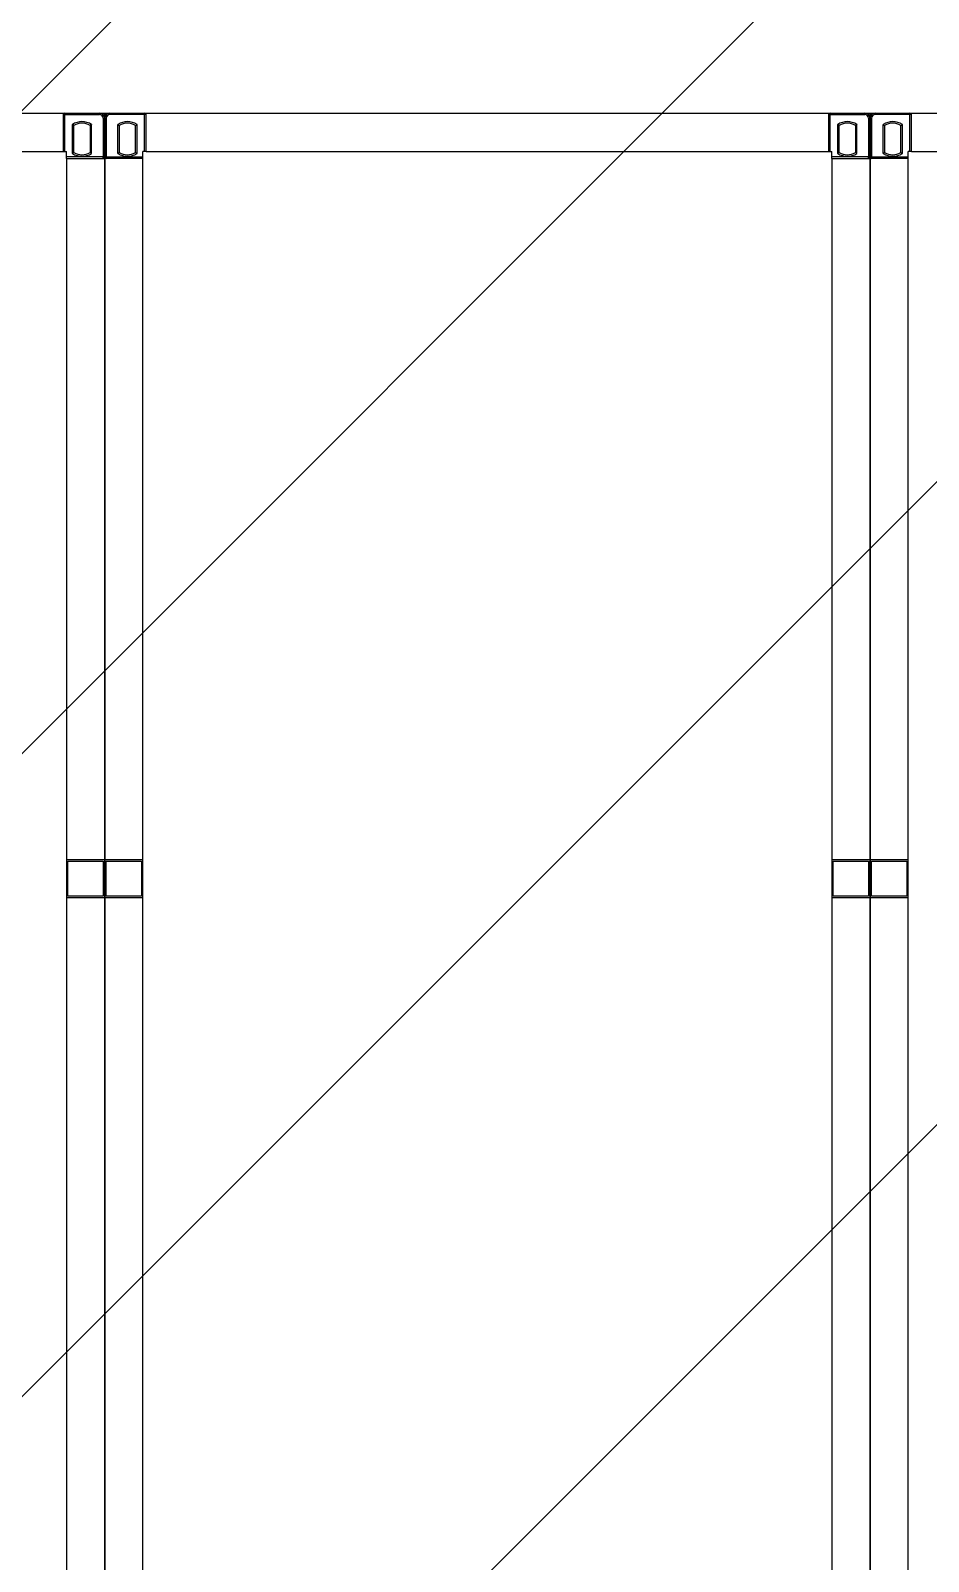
# Model space of a CAD drawing. Header units: millimetres. Extents: x 4133871 to 4440428, y -545651 to -495191.
# Drawn here: x 4199489.2 to 4199700.3, y -500163.6 to -499803.7 of the extents above; entities that cross this region are included whole.
import ezdxf

# ---------------------------------------------------------------- set-up
doc = ezdxf.new("R2010")
doc.units = ezdxf.units.MM
doc.header["$LTSCALE"] = 60
doc.layers.add('3', color=3, linetype='Continuous')

# ---------------------------------------------------------------- blocks, each defined once
blk = doc.blocks.new('KEY PLAN_NEW')
at = {"color": 253, "linetype": 'Continuous'}
for p, q in [((-1407.1, -1194.94), (-1407.1, -1191.94)), ((-1407.1, -1192.06), (-1406.98, -1192.06)), ((-1406.98, -1191.94), (-1406.98, -1192.06)), ((-1406.98, -1194.94), (-1406.98, -1192.06)), ((-1406.98, -1192.06), (-1404.27, -1192.06)), ((-1404.27, -1192.06), (-1404.27, -1191.94)), ((-1403.98, -1192.06), (-1403.98, -1192.06)), ((-1403.98, -1192.06), (-1403.98, -1192.06)), ((-1403.98, -1192.35), (-1403.86, -1192.35)), ((-1403.98, -1192.35), (-1403.98, -1195.38)), ((-1403.74, -1192.35), (-1403.86, -1192.35)), ((-1403.74, -1192.06), (-1403.74, -1192.06)), ((-1403.74, -1192.06), (-1403.74, -1192.06)), ((-1403.74, -1192.35), (-1403.74, -1195.38)), ((-1403.45, -1192.06), (-1403.45, -1191.94)), ((-1400.74, -1192.06), (-1403.45, -1192.06)), ((-1400.74, -1191.94), (-1400.74, -1192.06)), ((-1400.62, -1192.06), (-1400.74, -1192.06)), ((-1400.74, -1194.94), (-1400.74, -1192.06)), ((-1400.62, -1194.94), (-1400.62, -1191.94)), ((-1347.1, -1194.94), (-1347.1, -1191.94)), ((-1347.1, -1192.06), (-1346.98, -1192.06)), ((-1346.98, -1191.94), (-1346.98, -1192.06)), ((-1346.98, -1194.94), (-1346.98, -1192.06)), ((-1346.98, -1192.06), (-1344.27, -1192.06)), ((-1344.27, -1192.06), (-1344.27, -1191.94)), ((-1343.98, -1192.06), (-1343.98, -1192.06)), ((-1343.98, -1192.06), (-1343.98, -1192.06)), ((-1343.98, -1192.35), (-1343.86, -1192.35)), ((-1343.98, -1192.35), (-1343.98, -1195.38)), ((-1343.74, -1192.35), (-1343.86, -1192.35)), ((-1343.74, -1192.06), (-1343.74, -1192.06)), ((-1343.74, -1192.06), (-1343.74, -1192.06)), ((-1343.74, -1192.35), (-1343.74, -1195.38)), ((-1343.45, -1192.06), (-1343.45, -1191.94)), ((-1340.74, -1192.06), (-1343.45, -1192.06)), ((-1340.74, -1191.94), (-1340.74, -1192.06)), ((-1340.62, -1192.06), (-1340.74, -1192.06)), ((-1340.74, -1194.94), (-1340.74, -1192.06)), ((-1340.62, -1194.94), (-1340.62, -1191.94)), ((-1406.4, -1192.84), (-1406.4, -1195.1)), ((-1406.28, -1195.04), (-1406.28, -1192.91)), ((-1405.01, -1192.91), (-1405.01, -1195.04)), ((-1404.89, -1195.1), (-1404.89, -1192.84)), ((-1402.84, -1195.1), (-1402.84, -1192.84)), ((-1402.72, -1192.91), (-1402.72, -1195.04)), ((-1401.45, -1195.04), (-1401.45, -1192.91)), ((-1401.33, -1192.84), (-1401.33, -1195.1)), ((-1346.4, -1192.84), (-1346.4, -1195.1)), ((-1346.28, -1195.04), (-1346.28, -1192.91)), ((-1345.01, -1192.91), (-1345.01, -1195.04)), ((-1344.89, -1195.1), (-1344.89, -1192.84)), ((-1342.84, -1195.1), (-1342.84, -1192.84)), ((-1342.72, -1192.91), (-1342.72, -1195.04)), ((-1341.45, -1195.04), (-1341.45, -1192.91)), ((-1341.33, -1192.84), (-1341.33, -1195.1)), ((-1403.98, -1195.38), (-1406.86, -1195.38)), ((-1406.86, -1195.5), (-1403.86, -1195.5)), ((-1403.98, -1195.5), (-1403.98, -1195.38)), ((-1403.98, -1195.38), (-1403.86, -1195.38)), ((-1403.74, -1195.38), (-1403.86, -1195.38)), ((-1400.86, -1195.5), (-1403.86, -1195.5)), ((-1403.74, -1195.5), (-1403.74, -1195.38)), ((-1403.74, -1195.38), (-1400.86, -1195.38)), ((-1343.98, -1195.38), (-1346.86, -1195.38)), ((-1346.86, -1195.5), (-1343.86, -1195.5)), ((-1343.98, -1195.5), (-1343.98, -1195.38)), ((-1343.98, -1195.38), (-1343.86, -1195.38)), ((-1343.74, -1195.38), (-1343.86, -1195.38)), ((-1340.86, -1195.5), (-1343.86, -1195.5)), ((-1343.74, -1195.5), (-1343.74, -1195.38)), ((-1343.74, -1195.38), (-1340.86, -1195.38))]:
    blk.add_line(p, q, dxfattribs=at)
at = {"color": 253}
for p, q in [((-1460.62, -1194.94), (-1407.1, -1194.94)), ((-1407.1, -1194.94), (-1406.86, -1194.94)), ((-1406.86, -1195.5), (-1406.86, -1194.94)), ((-1406.86, -1195.5), (-1406.86, -1308.38)), ((-1400.62, -1194.94), (-1400.86, -1194.94)), ((-1400.86, -1195.5), (-1400.86, -1194.94)), ((-1400.86, -1308.38), (-1400.86, -1195.5)), ((-1400.62, -1194.94), (-1347.1, -1194.94)), ((-1347.1, -1194.94), (-1346.86, -1194.94)), ((-1346.86, -1195.5), (-1346.86, -1194.94)), ((-1346.86, -1195.5), (-1346.86, -1308.38)), ((-1340.62, -1194.94), (-1340.86, -1194.94)), ((-1340.86, -1195.5), (-1340.86, -1194.94)), ((-1340.86, -1308.38), (-1340.86, -1195.5)), ((-1340.62, -1194.94), (-1287.1, -1194.94)), ((-1406.86, -1250.44), (-1406.86, -1253.44)), ((-1406.86, -1250.44), (-1403.86, -1250.44)), ((-1406.74, -1253.32), (-1406.74, -1250.56)), ((-1406.74, -1250.56), (-1403.98, -1250.56)), ((-1403.98, -1250.56), (-1403.98, -1253.32)), ((-1403.98, -1250.56), (-1403.98, -1253.32)), ((-1403.86, -1250.44), (-1403.86, -1253.44)), ((-1403.86, -1250.44), (-1400.86, -1250.44)), ((-1403.86, -1253.44), (-1403.86, -1250.44)), ((-1403.74, -1253.32), (-1403.74, -1250.56)), ((-1403.74, -1250.56), (-1400.98, -1250.56)), ((-1400.98, -1250.56), (-1400.98, -1253.32)), ((-1400.98, -1250.56), (-1400.98, -1253.32)), ((-1400.86, -1253.44), (-1400.86, -1250.44)), ((-1346.86, -1250.44), (-1346.86, -1253.44)), ((-1346.86, -1250.44), (-1343.86, -1250.44)), ((-1346.74, -1253.32), (-1346.74, -1250.56)), ((-1346.74, -1250.56), (-1343.98, -1250.56)), ((-1343.98, -1250.56), (-1343.98, -1253.32)), ((-1343.98, -1250.56), (-1343.98, -1253.32)), ((-1343.86, -1253.44), (-1343.86, -1250.44)), ((-1343.86, -1250.44), (-1343.86, -1253.44)), ((-1343.86, -1250.44), (-1340.86, -1250.44)), ((-1343.74, -1253.32), (-1343.74, -1250.56)), ((-1343.74, -1250.56), (-1340.98, -1250.56)), ((-1340.98, -1250.56), (-1340.98, -1253.32)), ((-1340.98, -1250.56), (-1340.98, -1253.32)), ((-1340.86, -1253.44), (-1340.86, -1250.44)), ((-1403.86, -1253.44), (-1406.86, -1253.44)), ((-1403.98, -1253.32), (-1406.74, -1253.32)), ((-1400.86, -1253.44), (-1403.86, -1253.44)), ((-1400.98, -1253.32), (-1403.74, -1253.32)), ((-1343.86, -1253.44), (-1346.86, -1253.44)), ((-1343.98, -1253.32), (-1346.74, -1253.32)), ((-1340.86, -1253.44), (-1343.86, -1253.44)), ((-1340.98, -1253.32), (-1343.74, -1253.32))]:
    blk.add_line(p, q, dxfattribs=at)
for points in [[(-1463.86, -1191.94), (-1403.86, -1191.94), (-1403.86, -1311.94), (-1463.86, -1311.94)], [(-1403.86, -1191.94), (-1343.86, -1191.94), (-1343.86, -1311.94), (-1403.86, -1311.94)], [(-1343.86, -1191.94), (-1283.86, -1191.94), (-1283.86, -1311.94), (-1343.86, -1311.94)]]:
    blk.add_lwpolyline(points, close=True, dxfattribs=at)
at = {"color": 253, "linetype": 'Continuous'}
for centre, radius, start, end in [((-1406.98, -1192.06), 0.12, 90, 180), ((-1404.27, -1192.35), 0.41, 0, 90), ((-1404.27, -1192.35), 0.29, 0, 90), ((-1403.45, -1192.35), 0.41, 90, 180), ((-1403.45, -1192.35), 0.29, 90, 180), ((-1400.74, -1192.06), 0.12, 0, 90), ((-1346.98, -1192.06), 0.12, 90, 180), ((-1344.27, -1192.35), 0.41, 0, 90), ((-1344.27, -1192.35), 0.29, 0, 90), ((-1343.45, -1192.35), 0.41, 90, 180), ((-1343.45, -1192.35), 0.29, 90, 180), ((-1340.74, -1192.06), 0.12, 0, 90), ((-1405.64, -1193.97), 1.36, 56.2792, 123.7208), ((-1405.64, -1193.97), 1.24, 59.1964, 120.8036), ((-1402.08, -1193.97), 1.36, 56.2792, 123.7208), ((-1402.08, -1193.97), 1.24, 59.1964, 120.8036), ((-1345.64, -1193.97), 1.36, 56.2792, 123.7208), ((-1345.64, -1193.97), 1.24, 59.1964, 120.8036), ((-1342.08, -1193.97), 1.36, 56.2792, 123.7208), ((-1342.08, -1193.97), 1.24, 59.1964, 120.8036), ((-1405.64, -1193.97), 1.36, 236.2792, 303.7208), ((-1405.64, -1193.97), 1.24, 239.1964, 300.8036), ((-1403.98, -1195.38), 0.12, 270, 0), ((-1403.74, -1195.38), 0.12, 180, 270), ((-1402.08, -1193.97), 1.36, 236.2792, 303.7208), ((-1402.08, -1193.97), 1.24, 239.1964, 300.8036), ((-1345.64, -1193.97), 1.36, 236.2792, 303.7208), ((-1345.64, -1193.97), 1.24, 239.1964, 300.8036), ((-1343.98, -1195.38), 0.12, 270, 0), ((-1343.74, -1195.38), 0.12, 180, 270), ((-1342.08, -1193.97), 1.36, 236.2792, 303.7208), ((-1342.08, -1193.97), 1.24, 239.1964, 300.8036)]:
    blk.add_arc(centre, radius, start, end, dxfattribs=at)
for points, knots in [([(-1406.28, -1192.91), (-1406.28, -1192.91, 46), (-1406.28, -1192.91, 46), (-1406.28, -1192.91, 46), (-1406.28, -1192.91, 46), (-1406.28, -1192.91, 46), (-1406.28, -1192.91, 46), (-1406.28, -1192.91, 46), (-1406.28, -1192.91, 46), (-1406.28, -1192.91, 46), (-1406.28, -1192.9, 46), (-1406.29, -1192.9, 46), (-1406.29, -1192.9, 46), (-1406.29, -1192.9, 46), (-1406.29, -1192.9, 46), (-1406.29, -1192.9, 46), (-1406.3, -1192.9, 46), (-1406.3, -1192.9, 46), (-1406.3, -1192.9, 46), (-1406.3, -1192.9, 46), (-1406.3, -1192.89, 46), (-1406.3, -1192.89, 46), (-1406.31, -1192.89, 46), (-1406.31, -1192.89, 46), (-1406.32, -1192.89, 46), (-1406.32, -1192.89, 46), (-1406.32, -1192.88, 46), (-1406.32, -1192.88, 46), (-1406.32, -1192.88, 46), (-1406.32, -1192.88, 46), (-1406.33, -1192.88, 46), (-1406.33, -1192.88, 46), (-1406.34, -1192.88, 46), (-1406.34, -1192.87, 46), (-1406.35, -1192.87, 46), (-1406.35, -1192.87, 46), (-1406.35, -1192.87, 46), (-1406.35, -1192.87, 46), (-1406.36, -1192.86, 46), (-1406.36, -1192.86, 46), (-1406.36, -1192.86, 46), (-1406.36, -1192.86, 46), (-1406.37, -1192.86, 46), (-1406.37, -1192.86, 46), (-1406.38, -1192.85, 46), (-1406.38, -1192.85, 46), (-1406.39, -1192.85, 46), (-1406.39, -1192.85, 46), (-1406.39, -1192.84, 46), (-1406.39, -1192.84, 46), (-1406.39, -1192.84, 46), (-1406.4, -1192.84, 46), (-1406.4, -1192.84, 46), (-1406.4, -1192.84, 46)], [0, 0, 0, 0, 0.06206, 0.12459, 0.12459, 0.155854, 0.155854, 0.171487, 0.171487, 0.187119, 0.187119, 0.249648, 0.249648, 0.312178, 0.312178, 0.343442, 0.343442, 0.359075, 0.359075, 0.374707, 0.374707, 0.437236, 0.437236, 0.499766, 0.499766, 0.53103, 0.53103, 0.546663, 0.546663, 0.562295, 0.562295, 0.624824, 0.624824, 0.687353, 0.687353, 0.749883, 0.749883, 0.765515, 0.765515, 0.781147, 0.781147, 0.812412, 0.812412, 0.874941, 0.874941, 0.937471, 0.937471, 0.968735, 0.968735, 0.984368, 0.992184, 0.992184, 1, 1, 1, 1]), ([(-1404.89, -1192.84), (-1404.89, -1192.84, 46), (-1404.89, -1192.84, 46), (-1404.89, -1192.84, 46), (-1404.89, -1192.84, 46), (-1404.89, -1192.84, 46), (-1404.89, -1192.85, 46), (-1404.9, -1192.85, 46), (-1404.9, -1192.85, 46), (-1404.91, -1192.85, 46), (-1404.91, -1192.86, 46), (-1404.92, -1192.86, 46), (-1404.92, -1192.86, 46), (-1404.92, -1192.86, 46), (-1404.93, -1192.86, 46), (-1404.93, -1192.86, 46), (-1404.93, -1192.87, 46), (-1404.93, -1192.87, 46), (-1404.93, -1192.87, 46), (-1404.94, -1192.87, 46), (-1404.94, -1192.87, 46), (-1404.95, -1192.88, 46), (-1404.95, -1192.88, 46), (-1404.96, -1192.88, 46), (-1404.96, -1192.88, 46), (-1404.96, -1192.88, 46), (-1404.96, -1192.88, 46), (-1404.96, -1192.88, 46), (-1404.97, -1192.89, 46), (-1404.97, -1192.89, 46), (-1404.97, -1192.89, 46), (-1404.97, -1192.89, 46), (-1404.98, -1192.89, 46), (-1404.98, -1192.89, 46), (-1404.99, -1192.9, 46), (-1404.99, -1192.9, 46), (-1404.99, -1192.9, 46), (-1404.99, -1192.9, 46), (-1404.99, -1192.9, 46), (-1404.99, -1192.9, 46), (-1404.99, -1192.9, 46), (-1404.99, -1192.9, 46), (-1405, -1192.9, 46), (-1405, -1192.9, 46), (-1405, -1192.91, 46), (-1405, -1192.91, 46), (-1405, -1192.91, 46), (-1405, -1192.91, 46), (-1405, -1192.91, 46), (-1405, -1192.91, 46), (-1405.01, -1192.91, 46), (-1405.01, -1192.91, 46), (-1405.01, -1192.91, 46), (-1405.01, -1192.91, 46)], [0, 0, 0, 0, 0.00782, 0.00782, 0.015639, 0.031279, 0.031279, 0.062557, 0.062557, 0.125114, 0.125114, 0.187671, 0.187671, 0.21895, 0.21895, 0.234589, 0.234589, 0.250228, 0.250228, 0.312785, 0.312785, 0.375342, 0.375342, 0.437899, 0.437899, 0.453538, 0.453538, 0.469178, 0.469178, 0.500456, 0.500456, 0.563013, 0.563013, 0.62557, 0.62557, 0.641209, 0.641209, 0.656849, 0.656849, 0.688127, 0.688127, 0.750684, 0.750684, 0.813241, 0.813241, 0.828881, 0.828881, 0.84452, 0.84452, 0.875798, 0.875798, 0.938355, 1, 1, 1, 1]), ([(-1402.84, -1192.84), (-1402.84, -1192.84, 46), (-1402.84, -1192.84, 46), (-1402.83, -1192.84, 46), (-1402.83, -1192.84, 46), (-1402.83, -1192.84, 46), (-1402.83, -1192.85, 46), (-1402.83, -1192.85, 46), (-1402.82, -1192.85, 46), (-1402.82, -1192.85, 46), (-1402.81, -1192.86, 46), (-1402.81, -1192.86, 46), (-1402.8, -1192.86, 46), (-1402.8, -1192.86, 46), (-1402.8, -1192.86, 46), (-1402.8, -1192.86, 46), (-1402.79, -1192.87, 46), (-1402.79, -1192.87, 46), (-1402.79, -1192.87, 46), (-1402.79, -1192.87, 46), (-1402.78, -1192.87, 46), (-1402.78, -1192.88, 46), (-1402.77, -1192.88, 46), (-1402.77, -1192.88, 46), (-1402.76, -1192.88, 46), (-1402.76, -1192.88, 46), (-1402.76, -1192.88, 46), (-1402.76, -1192.88, 46), (-1402.76, -1192.89, 46), (-1402.76, -1192.89, 46), (-1402.75, -1192.89, 46), (-1402.75, -1192.89, 46), (-1402.74, -1192.89, 46), (-1402.74, -1192.89, 46), (-1402.74, -1192.9, 46), (-1402.74, -1192.9, 46), (-1402.74, -1192.9, 46), (-1402.74, -1192.9, 46), (-1402.73, -1192.9, 46), (-1402.73, -1192.9, 46), (-1402.73, -1192.9, 46), (-1402.73, -1192.9, 46), (-1402.73, -1192.9, 46), (-1402.72, -1192.9, 46), (-1402.72, -1192.91, 46), (-1402.72, -1192.91, 46), (-1402.72, -1192.91, 46), (-1402.72, -1192.91, 46), (-1402.72, -1192.91, 46), (-1402.72, -1192.91, 46), (-1402.72, -1192.91, 46), (-1402.72, -1192.91, 46), (-1402.72, -1192.91, 46), (-1402.72, -1192.91, 46)], [0, 0, 0, 0, 0.00782, 0.00782, 0.015639, 0.031279, 0.031279, 0.062557, 0.062557, 0.125114, 0.125114, 0.187671, 0.187671, 0.21895, 0.21895, 0.234589, 0.234589, 0.250228, 0.250228, 0.312785, 0.312785, 0.375342, 0.375342, 0.437899, 0.437899, 0.453538, 0.453538, 0.469178, 0.469178, 0.500456, 0.500456, 0.563013, 0.563013, 0.62557, 0.62557, 0.641209, 0.641209, 0.656849, 0.656849, 0.688127, 0.688127, 0.750684, 0.750684, 0.813241, 0.813241, 0.828881, 0.828881, 0.84452, 0.84452, 0.875798, 0.875798, 0.938355, 1, 1, 1, 1]), ([(-1401.45, -1192.91), (-1401.45, -1192.91, 46), (-1401.45, -1192.91, 46), (-1401.45, -1192.91, 46), (-1401.44, -1192.91, 46), (-1401.44, -1192.91, 46), (-1401.44, -1192.91, 46), (-1401.44, -1192.91, 46), (-1401.44, -1192.91, 46), (-1401.44, -1192.91, 46), (-1401.44, -1192.9, 46), (-1401.44, -1192.9, 46), (-1401.43, -1192.9, 46), (-1401.43, -1192.9, 46), (-1401.43, -1192.9, 46), (-1401.43, -1192.9, 46), (-1401.43, -1192.9, 46), (-1401.43, -1192.9, 46), (-1401.43, -1192.9, 46), (-1401.43, -1192.9, 46), (-1401.42, -1192.89, 46), (-1401.42, -1192.89, 46), (-1401.41, -1192.89, 46), (-1401.41, -1192.89, 46), (-1401.41, -1192.89, 46), (-1401.41, -1192.89, 46), (-1401.4, -1192.88, 46), (-1401.4, -1192.88, 46), (-1401.4, -1192.88, 46), (-1401.4, -1192.88, 46), (-1401.4, -1192.88, 46), (-1401.39, -1192.88, 46), (-1401.39, -1192.88, 46), (-1401.38, -1192.87, 46), (-1401.38, -1192.87, 46), (-1401.37, -1192.87, 46), (-1401.37, -1192.87, 46), (-1401.37, -1192.87, 46), (-1401.37, -1192.86, 46), (-1401.37, -1192.86, 46), (-1401.36, -1192.86, 46), (-1401.36, -1192.86, 46), (-1401.36, -1192.86, 46), (-1401.35, -1192.86, 46), (-1401.35, -1192.85, 46), (-1401.34, -1192.85, 46), (-1401.34, -1192.85, 46), (-1401.33, -1192.85, 46), (-1401.33, -1192.84, 46), (-1401.33, -1192.84, 46), (-1401.33, -1192.84, 46), (-1401.33, -1192.84, 46), (-1401.33, -1192.84, 46), (-1401.33, -1192.84, 46)], [0, 0, 0, 0, 0.06206, 0.12459, 0.12459, 0.155854, 0.155854, 0.171487, 0.171487, 0.187119, 0.187119, 0.249648, 0.249648, 0.312178, 0.312178, 0.343442, 0.343442, 0.359075, 0.359075, 0.374707, 0.374707, 0.437236, 0.437236, 0.499766, 0.499766, 0.53103, 0.53103, 0.546663, 0.546663, 0.562295, 0.562295, 0.624824, 0.624824, 0.687353, 0.687353, 0.749883, 0.749883, 0.765515, 0.765515, 0.781147, 0.781147, 0.812412, 0.812412, 0.874941, 0.874941, 0.937471, 0.937471, 0.968735, 0.968735, 0.984368, 0.992184, 0.992184, 1, 1, 1, 1]), ([(-1346.28, -1192.91), (-1346.28, -1192.91, 46), (-1346.28, -1192.91, 46), (-1346.28, -1192.91, 46), (-1346.28, -1192.91, 46), (-1346.28, -1192.91, 46), (-1346.28, -1192.91, 46), (-1346.28, -1192.91, 46), (-1346.28, -1192.91, 46), (-1346.28, -1192.91, 46), (-1346.28, -1192.9, 46), (-1346.29, -1192.9, 46), (-1346.29, -1192.9, 46), (-1346.29, -1192.9, 46), (-1346.29, -1192.9, 46), (-1346.29, -1192.9, 46), (-1346.3, -1192.9, 46), (-1346.3, -1192.9, 46), (-1346.3, -1192.9, 46), (-1346.3, -1192.9, 46), (-1346.3, -1192.89, 46), (-1346.3, -1192.89, 46), (-1346.31, -1192.89, 46), (-1346.31, -1192.89, 46), (-1346.32, -1192.89, 46), (-1346.32, -1192.89, 46), (-1346.32, -1192.88, 46), (-1346.32, -1192.88, 46), (-1346.32, -1192.88, 46), (-1346.32, -1192.88, 46), (-1346.33, -1192.88, 46), (-1346.33, -1192.88, 46), (-1346.34, -1192.88, 46), (-1346.34, -1192.87, 46), (-1346.35, -1192.87, 46), (-1346.35, -1192.87, 46), (-1346.35, -1192.87, 46), (-1346.35, -1192.87, 46), (-1346.36, -1192.86, 46), (-1346.36, -1192.86, 46), (-1346.36, -1192.86, 46), (-1346.36, -1192.86, 46), (-1346.37, -1192.86, 46), (-1346.37, -1192.86, 46), (-1346.38, -1192.85, 46), (-1346.38, -1192.85, 46), (-1346.39, -1192.85, 46), (-1346.39, -1192.85, 46), (-1346.39, -1192.84, 46), (-1346.39, -1192.84, 46), (-1346.39, -1192.84, 46), (-1346.4, -1192.84, 46), (-1346.4, -1192.84, 46), (-1346.4, -1192.84, 46)], [0, 0, 0, 0, 0.06206, 0.12459, 0.12459, 0.155854, 0.155854, 0.171487, 0.171487, 0.187119, 0.187119, 0.249648, 0.249648, 0.312178, 0.312178, 0.343442, 0.343442, 0.359075, 0.359075, 0.374707, 0.374707, 0.437236, 0.437236, 0.499766, 0.499766, 0.53103, 0.53103, 0.546663, 0.546663, 0.562295, 0.562295, 0.624824, 0.624824, 0.687353, 0.687353, 0.749883, 0.749883, 0.765515, 0.765515, 0.781147, 0.781147, 0.812412, 0.812412, 0.874941, 0.874941, 0.937471, 0.937471, 0.968735, 0.968735, 0.984368, 0.992184, 0.992184, 1, 1, 1, 1]), ([(-1344.89, -1192.84), (-1344.89, -1192.84, 46), (-1344.89, -1192.84, 46), (-1344.89, -1192.84, 46), (-1344.89, -1192.84, 46), (-1344.89, -1192.84, 46), (-1344.89, -1192.85, 46), (-1344.9, -1192.85, 46), (-1344.9, -1192.85, 46), (-1344.91, -1192.85, 46), (-1344.91, -1192.86, 46), (-1344.92, -1192.86, 46), (-1344.92, -1192.86, 46), (-1344.92, -1192.86, 46), (-1344.93, -1192.86, 46), (-1344.93, -1192.86, 46), (-1344.93, -1192.87, 46), (-1344.93, -1192.87, 46), (-1344.93, -1192.87, 46), (-1344.94, -1192.87, 46), (-1344.94, -1192.87, 46), (-1344.95, -1192.88, 46), (-1344.95, -1192.88, 46), (-1344.96, -1192.88, 46), (-1344.96, -1192.88, 46), (-1344.96, -1192.88, 46), (-1344.96, -1192.88, 46), (-1344.96, -1192.88, 46), (-1344.97, -1192.89, 46), (-1344.97, -1192.89, 46), (-1344.97, -1192.89, 46), (-1344.97, -1192.89, 46), (-1344.98, -1192.89, 46), (-1344.98, -1192.89, 46), (-1344.99, -1192.9, 46), (-1344.99, -1192.9, 46), (-1344.99, -1192.9, 46), (-1344.99, -1192.9, 46), (-1344.99, -1192.9, 46), (-1344.99, -1192.9, 46), (-1344.99, -1192.9, 46), (-1344.99, -1192.9, 46), (-1345, -1192.9, 46), (-1345, -1192.9, 46), (-1345, -1192.91, 46), (-1345, -1192.91, 46), (-1345, -1192.91, 46), (-1345, -1192.91, 46), (-1345, -1192.91, 46), (-1345, -1192.91, 46), (-1345.01, -1192.91, 46), (-1345.01, -1192.91, 46), (-1345.01, -1192.91, 46), (-1345.01, -1192.91, 46)], [0, 0, 0, 0, 0.00782, 0.00782, 0.015639, 0.031279, 0.031279, 0.062557, 0.062557, 0.125114, 0.125114, 0.187671, 0.187671, 0.21895, 0.21895, 0.234589, 0.234589, 0.250228, 0.250228, 0.312785, 0.312785, 0.375342, 0.375342, 0.437899, 0.437899, 0.453538, 0.453538, 0.469178, 0.469178, 0.500456, 0.500456, 0.563013, 0.563013, 0.62557, 0.62557, 0.641209, 0.641209, 0.656849, 0.656849, 0.688127, 0.688127, 0.750684, 0.750684, 0.813241, 0.813241, 0.828881, 0.828881, 0.84452, 0.84452, 0.875798, 0.875798, 0.938355, 1, 1, 1, 1]), ([(-1342.84, -1192.84), (-1342.84, -1192.84, 46), (-1342.84, -1192.84, 46), (-1342.83, -1192.84, 46), (-1342.83, -1192.84, 46), (-1342.83, -1192.84, 46), (-1342.83, -1192.85, 46), (-1342.83, -1192.85, 46), (-1342.82, -1192.85, 46), (-1342.82, -1192.85, 46), (-1342.81, -1192.86, 46), (-1342.81, -1192.86, 46), (-1342.8, -1192.86, 46), (-1342.8, -1192.86, 46), (-1342.8, -1192.86, 46), (-1342.8, -1192.86, 46), (-1342.79, -1192.87, 46), (-1342.79, -1192.87, 46), (-1342.79, -1192.87, 46), (-1342.79, -1192.87, 46), (-1342.78, -1192.87, 46), (-1342.78, -1192.88, 46), (-1342.77, -1192.88, 46), (-1342.77, -1192.88, 46), (-1342.76, -1192.88, 46), (-1342.76, -1192.88, 46), (-1342.76, -1192.88, 46), (-1342.76, -1192.88, 46), (-1342.76, -1192.89, 46), (-1342.76, -1192.89, 46), (-1342.75, -1192.89, 46), (-1342.75, -1192.89, 46), (-1342.74, -1192.89, 46), (-1342.74, -1192.89, 46), (-1342.74, -1192.9, 46), (-1342.74, -1192.9, 46), (-1342.74, -1192.9, 46), (-1342.74, -1192.9, 46), (-1342.73, -1192.9, 46), (-1342.73, -1192.9, 46), (-1342.73, -1192.9, 46), (-1342.73, -1192.9, 46), (-1342.73, -1192.9, 46), (-1342.72, -1192.9, 46), (-1342.72, -1192.91, 46), (-1342.72, -1192.91, 46), (-1342.72, -1192.91, 46), (-1342.72, -1192.91, 46), (-1342.72, -1192.91, 46), (-1342.72, -1192.91, 46), (-1342.72, -1192.91, 46), (-1342.72, -1192.91, 46), (-1342.72, -1192.91, 46), (-1342.72, -1192.91, 46)], [0, 0, 0, 0, 0.00782, 0.00782, 0.015639, 0.031279, 0.031279, 0.062557, 0.062557, 0.125114, 0.125114, 0.187671, 0.187671, 0.21895, 0.21895, 0.234589, 0.234589, 0.250228, 0.250228, 0.312785, 0.312785, 0.375342, 0.375342, 0.437899, 0.437899, 0.453538, 0.453538, 0.469178, 0.469178, 0.500456, 0.500456, 0.563013, 0.563013, 0.62557, 0.62557, 0.641209, 0.641209, 0.656849, 0.656849, 0.688127, 0.688127, 0.750684, 0.750684, 0.813241, 0.813241, 0.828881, 0.828881, 0.84452, 0.84452, 0.875798, 0.875798, 0.938355, 1, 1, 1, 1]), ([(-1341.45, -1192.91), (-1341.45, -1192.91, 46), (-1341.45, -1192.91, 46), (-1341.45, -1192.91, 46), (-1341.44, -1192.91, 46), (-1341.44, -1192.91, 46), (-1341.44, -1192.91, 46), (-1341.44, -1192.91, 46), (-1341.44, -1192.91, 46), (-1341.44, -1192.91, 46), (-1341.44, -1192.9, 46), (-1341.44, -1192.9, 46), (-1341.43, -1192.9, 46), (-1341.43, -1192.9, 46), (-1341.43, -1192.9, 46), (-1341.43, -1192.9, 46), (-1341.43, -1192.9, 46), (-1341.43, -1192.9, 46), (-1341.43, -1192.9, 46), (-1341.43, -1192.9, 46), (-1341.42, -1192.89, 46), (-1341.42, -1192.89, 46), (-1341.41, -1192.89, 46), (-1341.41, -1192.89, 46), (-1341.41, -1192.89, 46), (-1341.41, -1192.89, 46), (-1341.4, -1192.88, 46), (-1341.4, -1192.88, 46), (-1341.4, -1192.88, 46), (-1341.4, -1192.88, 46), (-1341.4, -1192.88, 46), (-1341.39, -1192.88, 46), (-1341.39, -1192.88, 46), (-1341.38, -1192.87, 46), (-1341.38, -1192.87, 46), (-1341.37, -1192.87, 46), (-1341.37, -1192.87, 46), (-1341.37, -1192.87, 46), (-1341.37, -1192.86, 46), (-1341.37, -1192.86, 46), (-1341.36, -1192.86, 46), (-1341.36, -1192.86, 46), (-1341.36, -1192.86, 46), (-1341.35, -1192.86, 46), (-1341.35, -1192.85, 46), (-1341.34, -1192.85, 46), (-1341.34, -1192.85, 46), (-1341.33, -1192.85, 46), (-1341.33, -1192.84, 46), (-1341.33, -1192.84, 46), (-1341.33, -1192.84, 46), (-1341.33, -1192.84, 46), (-1341.33, -1192.84, 46), (-1341.33, -1192.84, 46)], [0, 0, 0, 0, 0.06206, 0.12459, 0.12459, 0.155854, 0.155854, 0.171487, 0.171487, 0.187119, 0.187119, 0.249648, 0.249648, 0.312178, 0.312178, 0.343442, 0.343442, 0.359075, 0.359075, 0.374707, 0.374707, 0.437236, 0.437236, 0.499766, 0.499766, 0.53103, 0.53103, 0.546663, 0.546663, 0.562295, 0.562295, 0.624824, 0.624824, 0.687353, 0.687353, 0.749883, 0.749883, 0.765515, 0.765515, 0.781147, 0.781147, 0.812412, 0.812412, 0.874941, 0.874941, 0.937471, 0.937471, 0.968735, 0.968735, 0.984368, 0.992184, 0.992184, 1, 1, 1, 1]), ([(-1406.28, -1195.04), (-1406.28, -1195.04, 46), (-1406.28, -1195.04, 46), (-1406.28, -1195.04, 46), (-1406.28, -1195.04, 46), (-1406.28, -1195.04, 46), (-1406.28, -1195.04, 46), (-1406.28, -1195.04, 46), (-1406.28, -1195.04, 46), (-1406.28, -1195.04, 46), (-1406.28, -1195.04, 46), (-1406.29, -1195.04, 46), (-1406.29, -1195.05, 46), (-1406.29, -1195.05, 46), (-1406.29, -1195.05, 46), (-1406.29, -1195.05, 46), (-1406.3, -1195.05, 46), (-1406.3, -1195.05, 46), (-1406.3, -1195.05, 46), (-1406.3, -1195.05, 46), (-1406.3, -1195.05, 46), (-1406.3, -1195.05, 46), (-1406.31, -1195.06, 46), (-1406.31, -1195.06, 46), (-1406.32, -1195.06, 46), (-1406.32, -1195.06, 46), (-1406.32, -1195.06, 46), (-1406.32, -1195.06, 46), (-1406.32, -1195.06, 46), (-1406.32, -1195.06, 46), (-1406.33, -1195.07, 46), (-1406.33, -1195.07, 46), (-1406.34, -1195.07, 46), (-1406.34, -1195.07, 46), (-1406.35, -1195.08, 46), (-1406.35, -1195.08, 46), (-1406.35, -1195.08, 46), (-1406.35, -1195.08, 46), (-1406.36, -1195.08, 46), (-1406.36, -1195.08, 46), (-1406.36, -1195.09, 46), (-1406.36, -1195.09, 46), (-1406.37, -1195.09, 46), (-1406.37, -1195.09, 46), (-1406.38, -1195.09, 46), (-1406.38, -1195.1, 46), (-1406.39, -1195.1, 46), (-1406.39, -1195.1, 46), (-1406.39, -1195.1, 46), (-1406.39, -1195.1, 46), (-1406.39, -1195.1, 46), (-1406.4, -1195.1, 46), (-1406.4, -1195.1, 46), (-1406.4, -1195.1, 46)], [0, 0, 0, 0, 0.06206, 0.12459, 0.12459, 0.155854, 0.155854, 0.171487, 0.171487, 0.187119, 0.187119, 0.249648, 0.249648, 0.312178, 0.312178, 0.343442, 0.343442, 0.359075, 0.359075, 0.374707, 0.374707, 0.437236, 0.437236, 0.499766, 0.499766, 0.53103, 0.53103, 0.546663, 0.546663, 0.562295, 0.562295, 0.624824, 0.624824, 0.687353, 0.687353, 0.749883, 0.749883, 0.765515, 0.765515, 0.781147, 0.781147, 0.812412, 0.812412, 0.874941, 0.874941, 0.937471, 0.937471, 0.968735, 0.968735, 0.984368, 0.992184, 0.992184, 1, 1, 1, 1]), ([(-1404.89, -1195.1), (-1404.89, -1195.1, 46), (-1404.89, -1195.1, 46), (-1404.89, -1195.1, 46), (-1404.89, -1195.1, 46), (-1404.89, -1195.1, 46), (-1404.89, -1195.1, 46), (-1404.9, -1195.1, 46), (-1404.9, -1195.1, 46), (-1404.91, -1195.09, 46), (-1404.91, -1195.09, 46), (-1404.92, -1195.09, 46), (-1404.92, -1195.09, 46), (-1404.92, -1195.09, 46), (-1404.93, -1195.08, 46), (-1404.93, -1195.08, 46), (-1404.93, -1195.08, 46), (-1404.93, -1195.08, 46), (-1404.93, -1195.08, 46), (-1404.94, -1195.08, 46), (-1404.94, -1195.07, 46), (-1404.95, -1195.07, 46), (-1404.95, -1195.07, 46), (-1404.96, -1195.07, 46), (-1404.96, -1195.06, 46), (-1404.96, -1195.06, 46), (-1404.96, -1195.06, 46), (-1404.96, -1195.06, 46), (-1404.97, -1195.06, 46), (-1404.97, -1195.06, 46), (-1404.97, -1195.06, 46), (-1404.97, -1195.06, 46), (-1404.98, -1195.05, 46), (-1404.98, -1195.05, 46), (-1404.99, -1195.05, 46), (-1404.99, -1195.05, 46), (-1404.99, -1195.05, 46), (-1404.99, -1195.05, 46), (-1404.99, -1195.05, 46), (-1404.99, -1195.05, 46), (-1404.99, -1195.05, 46), (-1404.99, -1195.05, 46), (-1405, -1195.04, 46), (-1405, -1195.04, 46), (-1405, -1195.04, 46), (-1405, -1195.04, 46), (-1405, -1195.04, 46), (-1405, -1195.04, 46), (-1405, -1195.04, 46), (-1405, -1195.04, 46), (-1405.01, -1195.04, 46), (-1405.01, -1195.04, 46), (-1405.01, -1195.04, 46), (-1405.01, -1195.04, 46)], [0, 0, 0, 0, 0.00782, 0.00782, 0.015639, 0.031279, 0.031279, 0.062557, 0.062557, 0.125114, 0.125114, 0.187671, 0.187671, 0.21895, 0.21895, 0.234589, 0.234589, 0.250228, 0.250228, 0.312785, 0.312785, 0.375342, 0.375342, 0.437899, 0.437899, 0.453538, 0.453538, 0.469178, 0.469178, 0.500456, 0.500456, 0.563013, 0.563013, 0.62557, 0.62557, 0.641209, 0.641209, 0.656849, 0.656849, 0.688127, 0.688127, 0.750684, 0.750684, 0.813241, 0.813241, 0.828881, 0.828881, 0.84452, 0.84452, 0.875798, 0.875798, 0.938355, 1, 1, 1, 1]), ([(-1402.84, -1195.1), (-1402.84, -1195.1, 46), (-1402.84, -1195.1, 46), (-1402.83, -1195.1, 46), (-1402.83, -1195.1, 46), (-1402.83, -1195.1, 46), (-1402.83, -1195.1, 46), (-1402.83, -1195.1, 46), (-1402.82, -1195.1, 46), (-1402.82, -1195.09, 46), (-1402.81, -1195.09, 46), (-1402.81, -1195.09, 46), (-1402.8, -1195.09, 46), (-1402.8, -1195.09, 46), (-1402.8, -1195.08, 46), (-1402.8, -1195.08, 46), (-1402.79, -1195.08, 46), (-1402.79, -1195.08, 46), (-1402.79, -1195.08, 46), (-1402.79, -1195.08, 46), (-1402.78, -1195.07, 46), (-1402.78, -1195.07, 46), (-1402.77, -1195.07, 46), (-1402.77, -1195.07, 46), (-1402.76, -1195.06, 46), (-1402.76, -1195.06, 46), (-1402.76, -1195.06, 46), (-1402.76, -1195.06, 46), (-1402.76, -1195.06, 46), (-1402.76, -1195.06, 46), (-1402.75, -1195.06, 46), (-1402.75, -1195.06, 46), (-1402.74, -1195.05, 46), (-1402.74, -1195.05, 46), (-1402.74, -1195.05, 46), (-1402.74, -1195.05, 46), (-1402.74, -1195.05, 46), (-1402.74, -1195.05, 46), (-1402.73, -1195.05, 46), (-1402.73, -1195.05, 46), (-1402.73, -1195.05, 46), (-1402.73, -1195.05, 46), (-1402.73, -1195.04, 46), (-1402.72, -1195.04, 46), (-1402.72, -1195.04, 46), (-1402.72, -1195.04, 46), (-1402.72, -1195.04, 46), (-1402.72, -1195.04, 46), (-1402.72, -1195.04, 46), (-1402.72, -1195.04, 46), (-1402.72, -1195.04, 46), (-1402.72, -1195.04, 46), (-1402.72, -1195.04, 46), (-1402.72, -1195.04, 46)], [0, 0, 0, 0, 0.00782, 0.00782, 0.015639, 0.031279, 0.031279, 0.062557, 0.062557, 0.125114, 0.125114, 0.187671, 0.187671, 0.21895, 0.21895, 0.234589, 0.234589, 0.250228, 0.250228, 0.312785, 0.312785, 0.375342, 0.375342, 0.437899, 0.437899, 0.453538, 0.453538, 0.469178, 0.469178, 0.500456, 0.500456, 0.563013, 0.563013, 0.62557, 0.62557, 0.641209, 0.641209, 0.656849, 0.656849, 0.688127, 0.688127, 0.750684, 0.750684, 0.813241, 0.813241, 0.828881, 0.828881, 0.84452, 0.84452, 0.875798, 0.875798, 0.938355, 1, 1, 1, 1]), ([(-1401.45, -1195.04), (-1401.45, -1195.04, 46), (-1401.45, -1195.04, 46), (-1401.45, -1195.04, 46), (-1401.44, -1195.04, 46), (-1401.44, -1195.04, 46), (-1401.44, -1195.04, 46), (-1401.44, -1195.04, 46), (-1401.44, -1195.04, 46), (-1401.44, -1195.04, 46), (-1401.44, -1195.04, 46), (-1401.44, -1195.04, 46), (-1401.43, -1195.05, 46), (-1401.43, -1195.05, 46), (-1401.43, -1195.05, 46), (-1401.43, -1195.05, 46), (-1401.43, -1195.05, 46), (-1401.43, -1195.05, 46), (-1401.43, -1195.05, 46), (-1401.43, -1195.05, 46), (-1401.42, -1195.05, 46), (-1401.42, -1195.05, 46), (-1401.41, -1195.06, 46), (-1401.41, -1195.06, 46), (-1401.41, -1195.06, 46), (-1401.41, -1195.06, 46), (-1401.4, -1195.06, 46), (-1401.4, -1195.06, 46), (-1401.4, -1195.06, 46), (-1401.4, -1195.06, 46), (-1401.4, -1195.07, 46), (-1401.39, -1195.07, 46), (-1401.39, -1195.07, 46), (-1401.38, -1195.07, 46), (-1401.38, -1195.08, 46), (-1401.37, -1195.08, 46), (-1401.37, -1195.08, 46), (-1401.37, -1195.08, 46), (-1401.37, -1195.08, 46), (-1401.37, -1195.08, 46), (-1401.36, -1195.09, 46), (-1401.36, -1195.09, 46), (-1401.36, -1195.09, 46), (-1401.35, -1195.09, 46), (-1401.35, -1195.09, 46), (-1401.34, -1195.1, 46), (-1401.34, -1195.1, 46), (-1401.33, -1195.1, 46), (-1401.33, -1195.1, 46), (-1401.33, -1195.1, 46), (-1401.33, -1195.1, 46), (-1401.33, -1195.1, 46), (-1401.33, -1195.1, 46), (-1401.33, -1195.1, 46)], [0, 0, 0, 0, 0.06206, 0.12459, 0.12459, 0.155854, 0.155854, 0.171487, 0.171487, 0.187119, 0.187119, 0.249648, 0.249648, 0.312178, 0.312178, 0.343442, 0.343442, 0.359075, 0.359075, 0.374707, 0.374707, 0.437236, 0.437236, 0.499766, 0.499766, 0.53103, 0.53103, 0.546663, 0.546663, 0.562295, 0.562295, 0.624824, 0.624824, 0.687353, 0.687353, 0.749883, 0.749883, 0.765515, 0.765515, 0.781147, 0.781147, 0.812412, 0.812412, 0.874941, 0.874941, 0.937471, 0.937471, 0.968735, 0.968735, 0.984368, 0.992184, 0.992184, 1, 1, 1, 1]), ([(-1346.28, -1195.04), (-1346.28, -1195.04, 46), (-1346.28, -1195.04, 46), (-1346.28, -1195.04, 46), (-1346.28, -1195.04, 46), (-1346.28, -1195.04, 46), (-1346.28, -1195.04, 46), (-1346.28, -1195.04, 46), (-1346.28, -1195.04, 46), (-1346.28, -1195.04, 46), (-1346.28, -1195.04, 46), (-1346.29, -1195.04, 46), (-1346.29, -1195.05, 46), (-1346.29, -1195.05, 46), (-1346.29, -1195.05, 46), (-1346.29, -1195.05, 46), (-1346.3, -1195.05, 46), (-1346.3, -1195.05, 46), (-1346.3, -1195.05, 46), (-1346.3, -1195.05, 46), (-1346.3, -1195.05, 46), (-1346.3, -1195.05, 46), (-1346.31, -1195.06, 46), (-1346.31, -1195.06, 46), (-1346.32, -1195.06, 46), (-1346.32, -1195.06, 46), (-1346.32, -1195.06, 46), (-1346.32, -1195.06, 46), (-1346.32, -1195.06, 46), (-1346.32, -1195.06, 46), (-1346.33, -1195.07, 46), (-1346.33, -1195.07, 46), (-1346.34, -1195.07, 46), (-1346.34, -1195.07, 46), (-1346.35, -1195.08, 46), (-1346.35, -1195.08, 46), (-1346.35, -1195.08, 46), (-1346.35, -1195.08, 46), (-1346.36, -1195.08, 46), (-1346.36, -1195.08, 46), (-1346.36, -1195.09, 46), (-1346.36, -1195.09, 46), (-1346.37, -1195.09, 46), (-1346.37, -1195.09, 46), (-1346.38, -1195.09, 46), (-1346.38, -1195.1, 46), (-1346.39, -1195.1, 46), (-1346.39, -1195.1, 46), (-1346.39, -1195.1, 46), (-1346.39, -1195.1, 46), (-1346.39, -1195.1, 46), (-1346.4, -1195.1, 46), (-1346.4, -1195.1, 46), (-1346.4, -1195.1, 46)], [0, 0, 0, 0, 0.06206, 0.12459, 0.12459, 0.155854, 0.155854, 0.171487, 0.171487, 0.187119, 0.187119, 0.249648, 0.249648, 0.312178, 0.312178, 0.343442, 0.343442, 0.359075, 0.359075, 0.374707, 0.374707, 0.437236, 0.437236, 0.499766, 0.499766, 0.53103, 0.53103, 0.546663, 0.546663, 0.562295, 0.562295, 0.624824, 0.624824, 0.687353, 0.687353, 0.749883, 0.749883, 0.765515, 0.765515, 0.781147, 0.781147, 0.812412, 0.812412, 0.874941, 0.874941, 0.937471, 0.937471, 0.968735, 0.968735, 0.984368, 0.992184, 0.992184, 1, 1, 1, 1]), ([(-1344.89, -1195.1), (-1344.89, -1195.1, 46), (-1344.89, -1195.1, 46), (-1344.89, -1195.1, 46), (-1344.89, -1195.1, 46), (-1344.89, -1195.1, 46), (-1344.89, -1195.1, 46), (-1344.9, -1195.1, 46), (-1344.9, -1195.1, 46), (-1344.91, -1195.09, 46), (-1344.91, -1195.09, 46), (-1344.92, -1195.09, 46), (-1344.92, -1195.09, 46), (-1344.92, -1195.09, 46), (-1344.93, -1195.08, 46), (-1344.93, -1195.08, 46), (-1344.93, -1195.08, 46), (-1344.93, -1195.08, 46), (-1344.93, -1195.08, 46), (-1344.94, -1195.08, 46), (-1344.94, -1195.07, 46), (-1344.95, -1195.07, 46), (-1344.95, -1195.07, 46), (-1344.96, -1195.07, 46), (-1344.96, -1195.06, 46), (-1344.96, -1195.06, 46), (-1344.96, -1195.06, 46), (-1344.96, -1195.06, 46), (-1344.97, -1195.06, 46), (-1344.97, -1195.06, 46), (-1344.97, -1195.06, 46), (-1344.97, -1195.06, 46), (-1344.98, -1195.05, 46), (-1344.98, -1195.05, 46), (-1344.99, -1195.05, 46), (-1344.99, -1195.05, 46), (-1344.99, -1195.05, 46), (-1344.99, -1195.05, 46), (-1344.99, -1195.05, 46), (-1344.99, -1195.05, 46), (-1344.99, -1195.05, 46), (-1344.99, -1195.05, 46), (-1345, -1195.04, 46), (-1345, -1195.04, 46), (-1345, -1195.04, 46), (-1345, -1195.04, 46), (-1345, -1195.04, 46), (-1345, -1195.04, 46), (-1345, -1195.04, 46), (-1345, -1195.04, 46), (-1345.01, -1195.04, 46), (-1345.01, -1195.04, 46), (-1345.01, -1195.04, 46), (-1345.01, -1195.04, 46)], [0, 0, 0, 0, 0.00782, 0.00782, 0.015639, 0.031279, 0.031279, 0.062557, 0.062557, 0.125114, 0.125114, 0.187671, 0.187671, 0.21895, 0.21895, 0.234589, 0.234589, 0.250228, 0.250228, 0.312785, 0.312785, 0.375342, 0.375342, 0.437899, 0.437899, 0.453538, 0.453538, 0.469178, 0.469178, 0.500456, 0.500456, 0.563013, 0.563013, 0.62557, 0.62557, 0.641209, 0.641209, 0.656849, 0.656849, 0.688127, 0.688127, 0.750684, 0.750684, 0.813241, 0.813241, 0.828881, 0.828881, 0.84452, 0.84452, 0.875798, 0.875798, 0.938355, 1, 1, 1, 1]), ([(-1342.84, -1195.1), (-1342.84, -1195.1, 46), (-1342.84, -1195.1, 46), (-1342.83, -1195.1, 46), (-1342.83, -1195.1, 46), (-1342.83, -1195.1, 46), (-1342.83, -1195.1, 46), (-1342.83, -1195.1, 46), (-1342.82, -1195.1, 46), (-1342.82, -1195.09, 46), (-1342.81, -1195.09, 46), (-1342.81, -1195.09, 46), (-1342.8, -1195.09, 46), (-1342.8, -1195.09, 46), (-1342.8, -1195.08, 46), (-1342.8, -1195.08, 46), (-1342.79, -1195.08, 46), (-1342.79, -1195.08, 46), (-1342.79, -1195.08, 46), (-1342.79, -1195.08, 46), (-1342.78, -1195.07, 46), (-1342.78, -1195.07, 46), (-1342.77, -1195.07, 46), (-1342.77, -1195.07, 46), (-1342.76, -1195.06, 46), (-1342.76, -1195.06, 46), (-1342.76, -1195.06, 46), (-1342.76, -1195.06, 46), (-1342.76, -1195.06, 46), (-1342.76, -1195.06, 46), (-1342.75, -1195.06, 46), (-1342.75, -1195.06, 46), (-1342.74, -1195.05, 46), (-1342.74, -1195.05, 46), (-1342.74, -1195.05, 46), (-1342.74, -1195.05, 46), (-1342.74, -1195.05, 46), (-1342.74, -1195.05, 46), (-1342.73, -1195.05, 46), (-1342.73, -1195.05, 46), (-1342.73, -1195.05, 46), (-1342.73, -1195.05, 46), (-1342.73, -1195.04, 46), (-1342.72, -1195.04, 46), (-1342.72, -1195.04, 46), (-1342.72, -1195.04, 46), (-1342.72, -1195.04, 46), (-1342.72, -1195.04, 46), (-1342.72, -1195.04, 46), (-1342.72, -1195.04, 46), (-1342.72, -1195.04, 46), (-1342.72, -1195.04, 46), (-1342.72, -1195.04, 46), (-1342.72, -1195.04, 46)], [0, 0, 0, 0, 0.00782, 0.00782, 0.015639, 0.031279, 0.031279, 0.062557, 0.062557, 0.125114, 0.125114, 0.187671, 0.187671, 0.21895, 0.21895, 0.234589, 0.234589, 0.250228, 0.250228, 0.312785, 0.312785, 0.375342, 0.375342, 0.437899, 0.437899, 0.453538, 0.453538, 0.469178, 0.469178, 0.500456, 0.500456, 0.563013, 0.563013, 0.62557, 0.62557, 0.641209, 0.641209, 0.656849, 0.656849, 0.688127, 0.688127, 0.750684, 0.750684, 0.813241, 0.813241, 0.828881, 0.828881, 0.84452, 0.84452, 0.875798, 0.875798, 0.938355, 1, 1, 1, 1]), ([(-1341.45, -1195.04), (-1341.45, -1195.04, 46), (-1341.45, -1195.04, 46), (-1341.45, -1195.04, 46), (-1341.44, -1195.04, 46), (-1341.44, -1195.04, 46), (-1341.44, -1195.04, 46), (-1341.44, -1195.04, 46), (-1341.44, -1195.04, 46), (-1341.44, -1195.04, 46), (-1341.44, -1195.04, 46), (-1341.44, -1195.04, 46), (-1341.43, -1195.05, 46), (-1341.43, -1195.05, 46), (-1341.43, -1195.05, 46), (-1341.43, -1195.05, 46), (-1341.43, -1195.05, 46), (-1341.43, -1195.05, 46), (-1341.43, -1195.05, 46), (-1341.43, -1195.05, 46), (-1341.42, -1195.05, 46), (-1341.42, -1195.05, 46), (-1341.41, -1195.06, 46), (-1341.41, -1195.06, 46), (-1341.41, -1195.06, 46), (-1341.41, -1195.06, 46), (-1341.4, -1195.06, 46), (-1341.4, -1195.06, 46), (-1341.4, -1195.06, 46), (-1341.4, -1195.06, 46), (-1341.4, -1195.07, 46), (-1341.39, -1195.07, 46), (-1341.39, -1195.07, 46), (-1341.38, -1195.07, 46), (-1341.38, -1195.08, 46), (-1341.37, -1195.08, 46), (-1341.37, -1195.08, 46), (-1341.37, -1195.08, 46), (-1341.37, -1195.08, 46), (-1341.37, -1195.08, 46), (-1341.36, -1195.09, 46), (-1341.36, -1195.09, 46), (-1341.36, -1195.09, 46), (-1341.35, -1195.09, 46), (-1341.35, -1195.09, 46), (-1341.34, -1195.1, 46), (-1341.34, -1195.1, 46), (-1341.33, -1195.1, 46), (-1341.33, -1195.1, 46), (-1341.33, -1195.1, 46), (-1341.33, -1195.1, 46), (-1341.33, -1195.1, 46), (-1341.33, -1195.1, 46), (-1341.33, -1195.1, 46)], [0, 0, 0, 0, 0.06206, 0.12459, 0.12459, 0.155854, 0.155854, 0.171487, 0.171487, 0.187119, 0.187119, 0.249648, 0.249648, 0.312178, 0.312178, 0.343442, 0.343442, 0.359075, 0.359075, 0.374707, 0.374707, 0.437236, 0.437236, 0.499766, 0.499766, 0.53103, 0.53103, 0.546663, 0.546663, 0.562295, 0.562295, 0.624824, 0.624824, 0.687353, 0.687353, 0.749883, 0.749883, 0.765515, 0.765515, 0.781147, 0.781147, 0.812412, 0.812412, 0.874941, 0.874941, 0.937471, 0.937471, 0.968735, 0.968735, 0.984368, 0.992184, 0.992184, 1, 1, 1, 1])]:
    blk.add_open_spline(points, degree=3, knots=knots, dxfattribs=at)

msp = doc.modelspace()

# ---------------------------------------------------------------- hatches: boundary and pattern name
at = {"layer": '3'}
h = msp.add_hatch(dxfattribs=at)
h.set_pattern_fill('ANSI31', color=256, scale=855.36)
h.set_pattern_definition([(45, (-12566.07, -107751.94), (-75.603857, 75.603857), [])])
h.paths.add_polyline_path([(4199046.58, -500083.05), (4199226.58, -500083.05), (4199226.58, -499723.05), (4199766.58, -499723.05), (4199766.58, -499543.05), (4200866.58, -499543.05), (4200866.58, -499665.45), (4201706.94, -499665.45), (4201706.94, -500263.05), (4201766.58, -500263.05), (4201766.58, -501723.05), (4200515.58, -501723.05), (4200515.58, -501727.55), (4200506.58, -501727.55), (4200506.58, -501903.05), (4199946.58, -501903.05), (4199946.58, -501543.05), (4199586.58, -501543.05), (4199586.58, -501183.05), (4199226.58, -501183.05), (4199226.58, -500823.05), (4198686.58, -500823.05), (4198686.58, -500443.05), (4199046.58, -500443.05)])

# ---------------------------------------------------------------- block references
at = {"xscale": 3, "yscale": 3, "zscale": 3}
msp.add_blockref('KEY PLAN_NEW', (4203718.16, -496247.22), dxfattribs=at)

doc.saveas('drawing.dxf')
